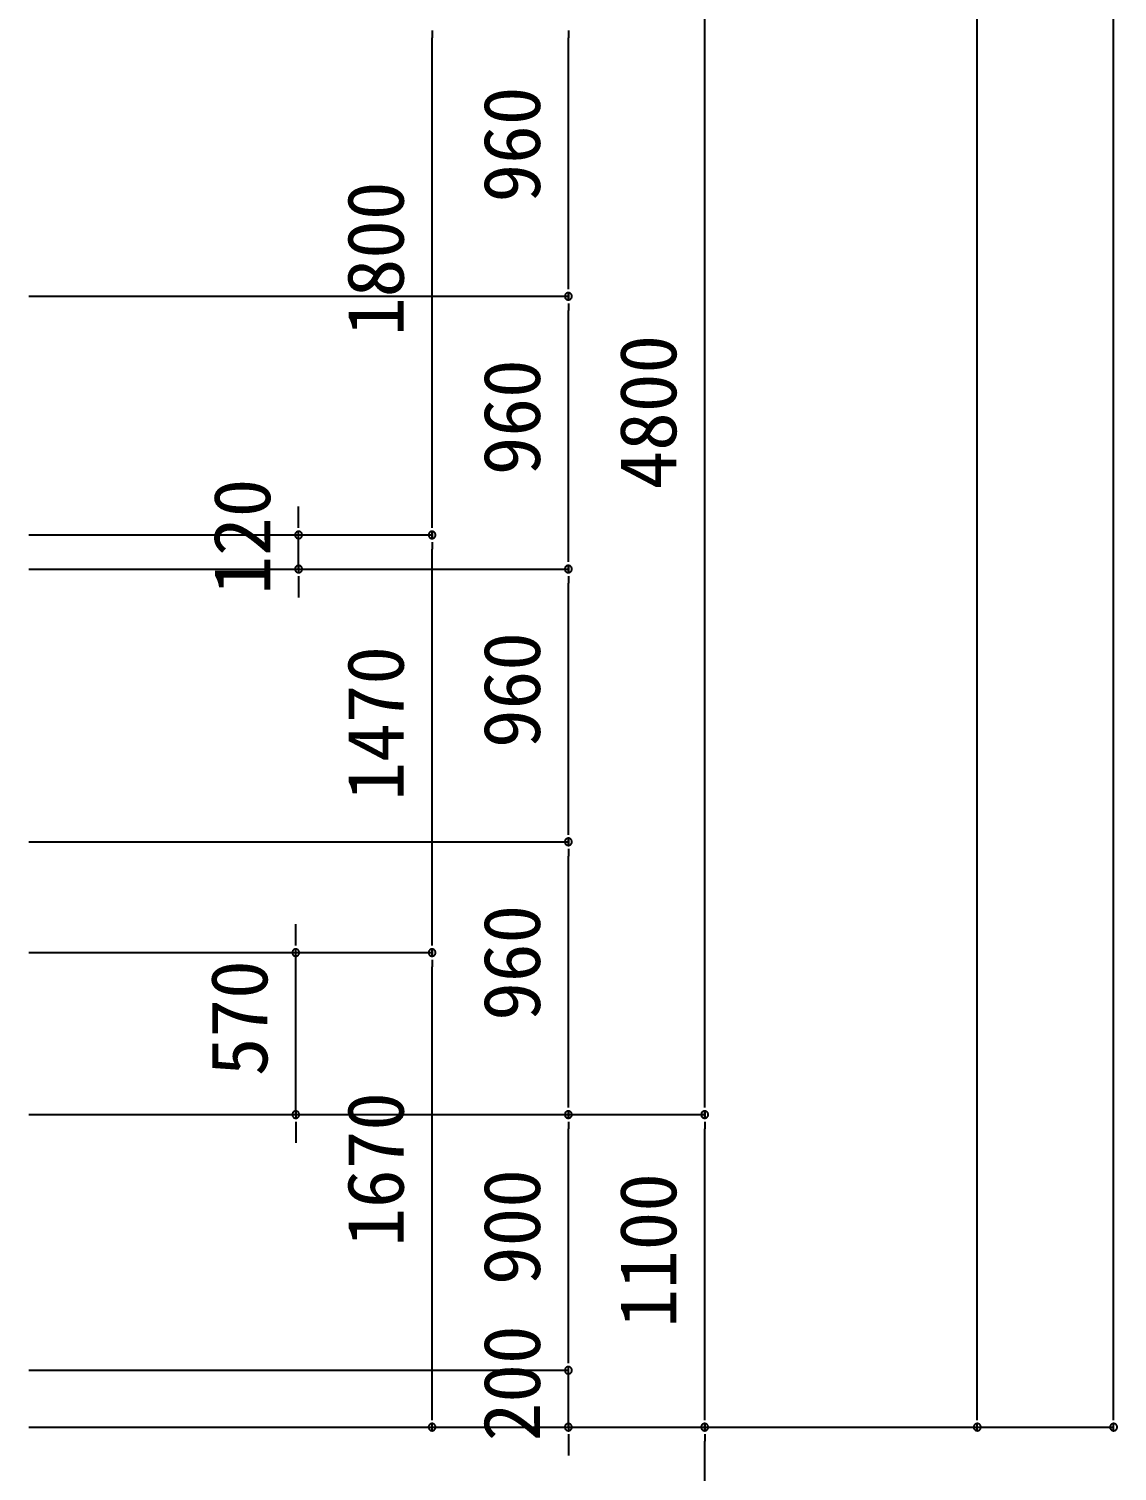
# Model space of a CAD drawing. Header units: millimetres. Extents: x -21029 to 20378, y -14043 to 14043.
# Drawn here: x 11962 to 15794, y -4626 to 450 of the extents above; entities that cross this region are included whole.
import ezdxf

# ---------------------------------------------------------------- set-up
doc = ezdxf.new("R2010")
doc.units = ezdxf.units.MM
doc.layers.add('0-9', color=7, linetype='Continuous')
doc.layers.add('1-1', color=7, linetype='Continuous')
doc.styles.add('JP', font='msgothic.ttc')

msp = doc.modelspace()

# ---------------------------------------------------------------- linework, layer by layer
at = {"layer": '0-9', "color": 7}
for p, q in [((13382, 443.9), (13382, 418.9)), ((13862, 443.9), (13862, 418.9)), ((13862, -466.1), (13862, -441.1)), ((13862, -478.6), (13862, -503.6)), ((13862, -503.6), (13862, -478.6)), ((13862, -516.1), (13862, -541.1)), ((12912, -1306.1), (12912, -1281.1)), ((12912, -1343.6), (12912, -1318.6)), ((13382, -1306.1), (13382, -1281.1)), ((13382, -1318.6), (13382, -1343.6)), ((13382, -1343.6), (13382, -1318.6)), ((13382, -1356.1), (13382, -1381.1)), ((13862, -1426.1), (13862, -1401.1)), ((12912, -1438.6), (12912, -1463.6)), ((13862, -1438.6), (13862, -1463.6)), ((13862, -1463.6), (13862, -1438.6)), ((12912, -1476.1), (12912, -1501.1)), ((13862, -1476.1), (13862, -1501.1)), ((13862, -2386.1), (13862, -2361.1)), ((13862, -2398.6), (13862, -2423.6)), ((13862, -2423.6), (13862, -2398.6)), ((13862, -2436.1), (13862, -2461.1)), ((12902, -2776.1), (12902, -2751.1)), ((12902, -2813.6), (12902, -2788.6)), ((13382, -2776.1), (13382, -2751.1)), ((13382, -2788.6), (13382, -2813.6)), ((13382, -2813.6), (13382, -2788.6)), ((13382, -2826.1), (13382, -2851.1)), ((13862, -3346.1), (13862, -3321.1)), ((14342, -3346.1), (14342, -3321.1)), ((12902, -3358.6), (12902, -3383.6)), ((12902, -3396.1), (12902, -3421.1)), ((13862, -3358.6), (13862, -3383.6)), ((13862, -3383.6), (13862, -3358.6)), ((13862, -3396.1), (13862, -3421.1)), ((14342, -3358.6), (14342, -3383.6)), ((14342, -3383.6), (14342, -3358.6)), ((14342, -3396.1), (14342, -3421.1)), ((13862, -4246.1), (13862, -4221.1)), ((13862, -4246.1), (13862, -4221.1)), ((13862, -4283.6), (13862, -4258.6)), ((13862, -4283.6), (13862, -4258.6)), ((13382, -4446.1), (13382, -4421.1)), ((13382, -4483.6), (13382, -4458.6)), ((13862, -4458.6), (13862, -4483.6)), ((14342, -4446.1), (14342, -4421.1)), ((14342, -4483.6), (14342, -4458.6)), ((14342, -4458.6), (14342, -4483.6)), ((15302, -4446.1), (15302, -4421.1)), ((15302, -4483.6), (15302, -4458.6)), ((15782, -4446.1), (15782, -4421.1)), ((15782, -4483.6), (15782, -4458.6)), ((13862, -4496.1), (13862, -4521.1)), ((14342, -4496.1), (14342, -4521.1))]:
    msp.add_line(p, q, dxfattribs=at)
for points in [[(13862, -478.6), (13860.9, -478.7), (13859.8, -478.8), (13858.7, -479.1), (13857.7, -479.4), (13856.7, -479.8), (13855.7, -480.3), (13854.8, -480.9), (13853.9, -481.6), (13853.1, -482.3), (13852.4, -483.1), (13851.7, -484), (13851.2, -484.9), (13850.7, -485.9), (13850.2, -486.9), (13849.9, -487.9), (13849.7, -489), (13849.5, -490.1), (13849.5, -491.1), (13849.5, -492.2), (13849.7, -493.3), (13849.9, -494.4), (13850.2, -495.4), (13850.7, -496.4), (13851.2, -497.4), (13851.7, -498.3), (13852.4, -499.2), (13853.1, -500), (13853.9, -500.7), (13854.8, -501.4), (13855.7, -502), (13856.7, -502.5), (13857.7, -502.9), (13858.7, -503.2), (13859.8, -503.5), (13860.9, -503.6), (13862, -503.6), (13863.1, -503.6), (13864.2, -503.5), (13865.2, -503.2), (13866.3, -502.9), (13867.3, -502.5), (13868.2, -502), (13869.2, -501.4), (13870, -500.7), (13870.8, -500), (13871.6, -499.2), (13872.2, -498.3), (13872.8, -497.4), (13873.3, -496.4), (13873.7, -495.4), (13874.1, -494.4), (13874.3, -493.3), (13874.4, -492.2), (13874.5, -491.1), (13874.4, -490.1), (13874.3, -489), (13874.1, -487.9), (13873.7, -486.9), (13873.3, -485.9), (13872.8, -484.9), (13872.2, -484), (13871.6, -483.1), (13870.8, -482.3), (13870, -481.6), (13869.2, -480.9), (13868.2, -480.3), (13867.3, -479.8), (13866.3, -479.4), (13865.2, -479.1), (13864.2, -478.8), (13863.1, -478.7), (13862, -478.6)], [(13862, -503.6), (13863.1, -503.6), (13864.2, -503.5), (13865.2, -503.2), (13866.3, -502.9), (13867.3, -502.5), (13868.2, -502), (13869.2, -501.4), (13870, -500.7), (13870.8, -500), (13871.6, -499.2), (13872.2, -498.3), (13872.8, -497.4), (13873.3, -496.4), (13873.7, -495.4), (13874.1, -494.4), (13874.3, -493.3), (13874.4, -492.2), (13874.5, -491.1), (13874.4, -490.1), (13874.3, -489), (13874.1, -487.9), (13873.7, -486.9), (13873.3, -485.9), (13872.8, -484.9), (13872.2, -484), (13871.6, -483.1), (13870.8, -482.3), (13870, -481.6), (13869.2, -480.9), (13868.2, -480.3), (13867.3, -479.8), (13866.3, -479.4), (13865.2, -479.1), (13864.2, -478.8), (13863.1, -478.7), (13862, -478.6), (13860.9, -478.7), (13859.8, -478.8), (13858.7, -479.1), (13857.7, -479.4), (13856.7, -479.8), (13855.7, -480.3), (13854.8, -480.9), (13853.9, -481.6), (13853.1, -482.3), (13852.4, -483.1), (13851.7, -484), (13851.2, -484.9), (13850.7, -485.9), (13850.2, -486.9), (13849.9, -487.9), (13849.7, -489), (13849.5, -490.1), (13849.5, -491.1), (13849.5, -492.2), (13849.7, -493.3), (13849.9, -494.4), (13850.2, -495.4), (13850.7, -496.4), (13851.2, -497.4), (13851.7, -498.3), (13852.4, -499.2), (13853.1, -500), (13853.9, -500.7), (13854.8, -501.4), (13855.7, -502), (13856.7, -502.5), (13857.7, -502.9), (13858.7, -503.2), (13859.8, -503.5), (13860.9, -503.6), (13862, -503.6)], [(12912, -1343.6), (12913.1, -1343.6), (12914.2, -1343.5), (12915.2, -1343.2), (12916.3, -1342.9), (12917.3, -1342.5), (12918.2, -1342), (12919.2, -1341.4), (12920, -1340.7), (12920.8, -1340), (12921.6, -1339.2), (12922.2, -1338.3), (12922.8, -1337.4), (12923.3, -1336.4), (12923.7, -1335.4), (12924.1, -1334.4), (12924.3, -1333.3), (12924.4, -1332.2), (12924.5, -1331.1), (12924.4, -1330.1), (12924.3, -1329), (12924.1, -1327.9), (12923.7, -1326.9), (12923.3, -1325.9), (12922.8, -1324.9), (12922.2, -1324), (12921.6, -1323.1), (12920.8, -1322.3), (12920, -1321.6), (12919.2, -1320.9), (12918.2, -1320.3), (12917.3, -1319.8), (12916.3, -1319.4), (12915.2, -1319.1), (12914.2, -1318.8), (12913.1, -1318.7), (12912, -1318.6), (12910.9, -1318.7), (12909.8, -1318.8), (12908.7, -1319.1), (12907.7, -1319.4), (12906.7, -1319.8), (12905.7, -1320.3), (12904.8, -1320.9), (12903.9, -1321.6), (12903.1, -1322.3), (12902.4, -1323.1), (12901.7, -1324), (12901.2, -1324.9), (12900.7, -1325.9), (12900.2, -1326.9), (12899.9, -1327.9), (12899.7, -1329), (12899.5, -1330.1), (12899.5, -1331.1), (12899.5, -1332.2), (12899.7, -1333.3), (12899.9, -1334.4), (12900.2, -1335.4), (12900.7, -1336.4), (12901.2, -1337.4), (12901.7, -1338.3), (12902.4, -1339.2), (12903.1, -1340), (12903.9, -1340.7), (12904.8, -1341.4), (12905.7, -1342), (12906.7, -1342.5), (12907.7, -1342.9), (12908.7, -1343.2), (12909.8, -1343.5), (12910.9, -1343.6), (12912, -1343.6)], [(13382, -1318.6), (13380.9, -1318.7), (13379.8, -1318.8), (13378.7, -1319.1), (13377.7, -1319.4), (13376.7, -1319.8), (13375.7, -1320.3), (13374.8, -1320.9), (13373.9, -1321.6), (13373.1, -1322.3), (13372.4, -1323.1), (13371.7, -1324), (13371.2, -1324.9), (13370.7, -1325.9), (13370.2, -1326.9), (13369.9, -1327.9), (13369.7, -1329), (13369.5, -1330.1), (13369.5, -1331.1), (13369.5, -1332.2), (13369.7, -1333.3), (13369.9, -1334.4), (13370.2, -1335.4), (13370.7, -1336.4), (13371.2, -1337.4), (13371.7, -1338.3), (13372.4, -1339.2), (13373.1, -1340), (13373.9, -1340.7), (13374.8, -1341.4), (13375.7, -1342), (13376.7, -1342.5), (13377.7, -1342.9), (13378.7, -1343.2), (13379.8, -1343.5), (13380.9, -1343.6), (13382, -1343.6), (13383.1, -1343.6), (13384.2, -1343.5), (13385.2, -1343.2), (13386.3, -1342.9), (13387.3, -1342.5), (13388.2, -1342), (13389.2, -1341.4), (13390, -1340.7), (13390.8, -1340), (13391.6, -1339.2), (13392.2, -1338.3), (13392.8, -1337.4), (13393.3, -1336.4), (13393.7, -1335.4), (13394.1, -1334.4), (13394.3, -1333.3), (13394.4, -1332.2), (13394.5, -1331.1), (13394.4, -1330.1), (13394.3, -1329), (13394.1, -1327.9), (13393.7, -1326.9), (13393.3, -1325.9), (13392.8, -1324.9), (13392.2, -1324), (13391.6, -1323.1), (13390.8, -1322.3), (13390, -1321.6), (13389.2, -1320.9), (13388.2, -1320.3), (13387.3, -1319.8), (13386.3, -1319.4), (13385.2, -1319.1), (13384.2, -1318.8), (13383.1, -1318.7), (13382, -1318.6)], [(13382, -1343.6), (13383.1, -1343.6), (13384.2, -1343.5), (13385.2, -1343.2), (13386.3, -1342.9), (13387.3, -1342.5), (13388.2, -1342), (13389.2, -1341.4), (13390, -1340.7), (13390.8, -1340), (13391.6, -1339.2), (13392.2, -1338.3), (13392.8, -1337.4), (13393.3, -1336.4), (13393.7, -1335.4), (13394.1, -1334.4), (13394.3, -1333.3), (13394.4, -1332.2), (13394.5, -1331.1), (13394.4, -1330.1), (13394.3, -1329), (13394.1, -1327.9), (13393.7, -1326.9), (13393.3, -1325.9), (13392.8, -1324.9), (13392.2, -1324), (13391.6, -1323.1), (13390.8, -1322.3), (13390, -1321.6), (13389.2, -1320.9), (13388.2, -1320.3), (13387.3, -1319.8), (13386.3, -1319.4), (13385.2, -1319.1), (13384.2, -1318.8), (13383.1, -1318.7), (13382, -1318.6), (13380.9, -1318.7), (13379.8, -1318.8), (13378.7, -1319.1), (13377.7, -1319.4), (13376.7, -1319.8), (13375.7, -1320.3), (13374.8, -1320.9), (13373.9, -1321.6), (13373.1, -1322.3), (13372.4, -1323.1), (13371.7, -1324), (13371.2, -1324.9), (13370.7, -1325.9), (13370.2, -1326.9), (13369.9, -1327.9), (13369.7, -1329), (13369.5, -1330.1), (13369.5, -1331.1), (13369.5, -1332.2), (13369.7, -1333.3), (13369.9, -1334.4), (13370.2, -1335.4), (13370.7, -1336.4), (13371.2, -1337.4), (13371.7, -1338.3), (13372.4, -1339.2), (13373.1, -1340), (13373.9, -1340.7), (13374.8, -1341.4), (13375.7, -1342), (13376.7, -1342.5), (13377.7, -1342.9), (13378.7, -1343.2), (13379.8, -1343.5), (13380.9, -1343.6), (13382, -1343.6)], [(12912, -1438.6), (12910.9, -1438.7), (12909.8, -1438.8), (12908.7, -1439.1), (12907.7, -1439.4), (12906.7, -1439.8), (12905.7, -1440.3), (12904.8, -1440.9), (12903.9, -1441.6), (12903.1, -1442.3), (12902.4, -1443.1), (12901.7, -1444), (12901.2, -1444.9), (12900.7, -1445.9), (12900.2, -1446.9), (12899.9, -1447.9), (12899.7, -1449), (12899.5, -1450.1), (12899.5, -1451.1), (12899.5, -1452.2), (12899.7, -1453.3), (12899.9, -1454.4), (12900.2, -1455.4), (12900.7, -1456.4), (12901.2, -1457.4), (12901.7, -1458.3), (12902.4, -1459.2), (12903.1, -1460), (12903.9, -1460.7), (12904.8, -1461.4), (12905.7, -1462), (12906.7, -1462.5), (12907.7, -1462.9), (12908.7, -1463.2), (12909.8, -1463.5), (12910.9, -1463.6), (12912, -1463.6), (12913.1, -1463.6), (12914.2, -1463.5), (12915.2, -1463.2), (12916.3, -1462.9), (12917.3, -1462.5), (12918.2, -1462), (12919.2, -1461.4), (12920, -1460.7), (12920.8, -1460), (12921.6, -1459.2), (12922.2, -1458.3), (12922.8, -1457.4), (12923.3, -1456.4), (12923.7, -1455.4), (12924.1, -1454.4), (12924.3, -1453.3), (12924.4, -1452.2), (12924.5, -1451.1), (12924.4, -1450.1), (12924.3, -1449), (12924.1, -1447.9), (12923.7, -1446.9), (12923.3, -1445.9), (12922.8, -1444.9), (12922.2, -1444), (12921.6, -1443.1), (12920.8, -1442.3), (12920, -1441.6), (12919.2, -1440.9), (12918.2, -1440.3), (12917.3, -1439.8), (12916.3, -1439.4), (12915.2, -1439.1), (12914.2, -1438.8), (12913.1, -1438.7), (12912, -1438.6)], [(13862, -1438.6), (13860.9, -1438.7), (13859.8, -1438.8), (13858.7, -1439.1), (13857.7, -1439.4), (13856.7, -1439.8), (13855.7, -1440.3), (13854.8, -1440.9), (13853.9, -1441.6), (13853.1, -1442.3), (13852.4, -1443.1), (13851.7, -1444), (13851.2, -1444.9), (13850.7, -1445.9), (13850.2, -1446.9), (13849.9, -1447.9), (13849.7, -1449), (13849.5, -1450.1), (13849.5, -1451.1), (13849.5, -1452.2), (13849.7, -1453.3), (13849.9, -1454.4), (13850.2, -1455.4), (13850.7, -1456.4), (13851.2, -1457.4), (13851.7, -1458.3), (13852.4, -1459.2), (13853.1, -1460), (13853.9, -1460.7), (13854.8, -1461.4), (13855.7, -1462), (13856.7, -1462.5), (13857.7, -1462.9), (13858.7, -1463.2), (13859.8, -1463.5), (13860.9, -1463.6), (13862, -1463.6), (13863.1, -1463.6), (13864.2, -1463.5), (13865.2, -1463.2), (13866.3, -1462.9), (13867.3, -1462.5), (13868.2, -1462), (13869.2, -1461.4), (13870, -1460.7), (13870.8, -1460), (13871.6, -1459.2), (13872.2, -1458.3), (13872.8, -1457.4), (13873.3, -1456.4), (13873.7, -1455.4), (13874.1, -1454.4), (13874.3, -1453.3), (13874.4, -1452.2), (13874.5, -1451.1), (13874.4, -1450.1), (13874.3, -1449), (13874.1, -1447.9), (13873.7, -1446.9), (13873.3, -1445.9), (13872.8, -1444.9), (13872.2, -1444), (13871.6, -1443.1), (13870.8, -1442.3), (13870, -1441.6), (13869.2, -1440.9), (13868.2, -1440.3), (13867.3, -1439.8), (13866.3, -1439.4), (13865.2, -1439.1), (13864.2, -1438.8), (13863.1, -1438.7), (13862, -1438.6)], [(13862, -1463.6), (13863.1, -1463.6), (13864.2, -1463.5), (13865.2, -1463.2), (13866.3, -1462.9), (13867.3, -1462.5), (13868.2, -1462), (13869.2, -1461.4), (13870, -1460.7), (13870.8, -1460), (13871.6, -1459.2), (13872.2, -1458.3), (13872.8, -1457.4), (13873.3, -1456.4), (13873.7, -1455.4), (13874.1, -1454.4), (13874.3, -1453.3), (13874.4, -1452.2), (13874.5, -1451.1), (13874.4, -1450.1), (13874.3, -1449), (13874.1, -1447.9), (13873.7, -1446.9), (13873.3, -1445.9), (13872.8, -1444.9), (13872.2, -1444), (13871.6, -1443.1), (13870.8, -1442.3), (13870, -1441.6), (13869.2, -1440.9), (13868.2, -1440.3), (13867.3, -1439.8), (13866.3, -1439.4), (13865.2, -1439.1), (13864.2, -1438.8), (13863.1, -1438.7), (13862, -1438.6), (13860.9, -1438.7), (13859.8, -1438.8), (13858.7, -1439.1), (13857.7, -1439.4), (13856.7, -1439.8), (13855.7, -1440.3), (13854.8, -1440.9), (13853.9, -1441.6), (13853.1, -1442.3), (13852.4, -1443.1), (13851.7, -1444), (13851.2, -1444.9), (13850.7, -1445.9), (13850.2, -1446.9), (13849.9, -1447.9), (13849.7, -1449), (13849.5, -1450.1), (13849.5, -1451.1), (13849.5, -1452.2), (13849.7, -1453.3), (13849.9, -1454.4), (13850.2, -1455.4), (13850.7, -1456.4), (13851.2, -1457.4), (13851.7, -1458.3), (13852.4, -1459.2), (13853.1, -1460), (13853.9, -1460.7), (13854.8, -1461.4), (13855.7, -1462), (13856.7, -1462.5), (13857.7, -1462.9), (13858.7, -1463.2), (13859.8, -1463.5), (13860.9, -1463.6), (13862, -1463.6)], [(13862, -2398.6), (13860.9, -2398.7), (13859.8, -2398.8), (13858.7, -2399.1), (13857.7, -2399.4), (13856.7, -2399.8), (13855.7, -2400.3), (13854.8, -2400.9), (13853.9, -2401.6), (13853.1, -2402.3), (13852.4, -2403.1), (13851.7, -2404), (13851.2, -2404.9), (13850.7, -2405.9), (13850.2, -2406.9), (13849.9, -2407.9), (13849.7, -2409), (13849.5, -2410.1), (13849.5, -2411.1), (13849.5, -2412.2), (13849.7, -2413.3), (13849.9, -2414.4), (13850.2, -2415.4), (13850.7, -2416.4), (13851.2, -2417.4), (13851.7, -2418.3), (13852.4, -2419.2), (13853.1, -2420), (13853.9, -2420.7), (13854.8, -2421.4), (13855.7, -2422), (13856.7, -2422.5), (13857.7, -2422.9), (13858.7, -2423.2), (13859.8, -2423.5), (13860.9, -2423.6), (13862, -2423.6), (13863.1, -2423.6), (13864.2, -2423.5), (13865.2, -2423.2), (13866.3, -2422.9), (13867.3, -2422.5), (13868.2, -2422), (13869.2, -2421.4), (13870, -2420.7), (13870.8, -2420), (13871.6, -2419.2), (13872.2, -2418.3), (13872.8, -2417.4), (13873.3, -2416.4), (13873.7, -2415.4), (13874.1, -2414.4), (13874.3, -2413.3), (13874.4, -2412.2), (13874.5, -2411.1), (13874.4, -2410.1), (13874.3, -2409), (13874.1, -2407.9), (13873.7, -2406.9), (13873.3, -2405.9), (13872.8, -2404.9), (13872.2, -2404), (13871.6, -2403.1), (13870.8, -2402.3), (13870, -2401.6), (13869.2, -2400.9), (13868.2, -2400.3), (13867.3, -2399.8), (13866.3, -2399.4), (13865.2, -2399.1), (13864.2, -2398.8), (13863.1, -2398.7), (13862, -2398.6)], [(13862, -2423.6), (13863.1, -2423.6), (13864.2, -2423.5), (13865.2, -2423.2), (13866.3, -2422.9), (13867.3, -2422.5), (13868.2, -2422), (13869.2, -2421.4), (13870, -2420.7), (13870.8, -2420), (13871.6, -2419.2), (13872.2, -2418.3), (13872.8, -2417.4), (13873.3, -2416.4), (13873.7, -2415.4), (13874.1, -2414.4), (13874.3, -2413.3), (13874.4, -2412.2), (13874.5, -2411.1), (13874.4, -2410.1), (13874.3, -2409), (13874.1, -2407.9), (13873.7, -2406.9), (13873.3, -2405.9), (13872.8, -2404.9), (13872.2, -2404), (13871.6, -2403.1), (13870.8, -2402.3), (13870, -2401.6), (13869.2, -2400.9), (13868.2, -2400.3), (13867.3, -2399.8), (13866.3, -2399.4), (13865.2, -2399.1), (13864.2, -2398.8), (13863.1, -2398.7), (13862, -2398.6), (13860.9, -2398.7), (13859.8, -2398.8), (13858.7, -2399.1), (13857.7, -2399.4), (13856.7, -2399.8), (13855.7, -2400.3), (13854.8, -2400.9), (13853.9, -2401.6), (13853.1, -2402.3), (13852.4, -2403.1), (13851.7, -2404), (13851.2, -2404.9), (13850.7, -2405.9), (13850.2, -2406.9), (13849.9, -2407.9), (13849.7, -2409), (13849.5, -2410.1), (13849.5, -2411.1), (13849.5, -2412.2), (13849.7, -2413.3), (13849.9, -2414.4), (13850.2, -2415.4), (13850.7, -2416.4), (13851.2, -2417.4), (13851.7, -2418.3), (13852.4, -2419.2), (13853.1, -2420), (13853.9, -2420.7), (13854.8, -2421.4), (13855.7, -2422), (13856.7, -2422.5), (13857.7, -2422.9), (13858.7, -2423.2), (13859.8, -2423.5), (13860.9, -2423.6), (13862, -2423.6)], [(12902, -2813.6), (12903.1, -2813.6), (12904.2, -2813.5), (12905.2, -2813.2), (12906.3, -2812.9), (12907.3, -2812.5), (12908.2, -2812), (12909.2, -2811.4), (12910, -2810.7), (12910.8, -2810), (12911.6, -2809.2), (12912.2, -2808.3), (12912.8, -2807.4), (12913.3, -2806.4), (12913.7, -2805.4), (12914.1, -2804.4), (12914.3, -2803.3), (12914.4, -2802.2), (12914.5, -2801.1), (12914.4, -2800.1), (12914.3, -2799), (12914.1, -2797.9), (12913.7, -2796.9), (12913.3, -2795.9), (12912.8, -2794.9), (12912.2, -2794), (12911.6, -2793.1), (12910.8, -2792.3), (12910, -2791.6), (12909.2, -2790.9), (12908.2, -2790.3), (12907.3, -2789.8), (12906.3, -2789.4), (12905.2, -2789.1), (12904.2, -2788.8), (12903.1, -2788.7), (12902, -2788.6), (12900.9, -2788.7), (12899.8, -2788.8), (12898.7, -2789.1), (12897.7, -2789.4), (12896.7, -2789.8), (12895.7, -2790.3), (12894.8, -2790.9), (12893.9, -2791.6), (12893.1, -2792.3), (12892.4, -2793.1), (12891.7, -2794), (12891.2, -2794.9), (12890.7, -2795.9), (12890.2, -2796.9), (12889.9, -2797.9), (12889.7, -2799), (12889.5, -2800.1), (12889.5, -2801.1), (12889.5, -2802.2), (12889.7, -2803.3), (12889.9, -2804.4), (12890.2, -2805.4), (12890.7, -2806.4), (12891.2, -2807.4), (12891.7, -2808.3), (12892.4, -2809.2), (12893.1, -2810), (12893.9, -2810.7), (12894.8, -2811.4), (12895.7, -2812), (12896.7, -2812.5), (12897.7, -2812.9), (12898.7, -2813.2), (12899.8, -2813.5), (12900.9, -2813.6), (12902, -2813.6)], [(13382, -2788.6), (13380.9, -2788.7), (13379.8, -2788.8), (13378.7, -2789.1), (13377.7, -2789.4), (13376.7, -2789.8), (13375.7, -2790.3), (13374.8, -2790.9), (13373.9, -2791.6), (13373.1, -2792.3), (13372.4, -2793.1), (13371.7, -2794), (13371.2, -2794.9), (13370.7, -2795.9), (13370.2, -2796.9), (13369.9, -2797.9), (13369.7, -2799), (13369.5, -2800.1), (13369.5, -2801.1), (13369.5, -2802.2), (13369.7, -2803.3), (13369.9, -2804.4), (13370.2, -2805.4), (13370.7, -2806.4), (13371.2, -2807.4), (13371.7, -2808.3), (13372.4, -2809.2), (13373.1, -2810), (13373.9, -2810.7), (13374.8, -2811.4), (13375.7, -2812), (13376.7, -2812.5), (13377.7, -2812.9), (13378.7, -2813.2), (13379.8, -2813.5), (13380.9, -2813.6), (13382, -2813.6), (13383.1, -2813.6), (13384.2, -2813.5), (13385.2, -2813.2), (13386.3, -2812.9), (13387.3, -2812.5), (13388.2, -2812), (13389.2, -2811.4), (13390, -2810.7), (13390.8, -2810), (13391.6, -2809.2), (13392.2, -2808.3), (13392.8, -2807.4), (13393.3, -2806.4), (13393.7, -2805.4), (13394.1, -2804.4), (13394.3, -2803.3), (13394.4, -2802.2), (13394.5, -2801.1), (13394.4, -2800.1), (13394.3, -2799), (13394.1, -2797.9), (13393.7, -2796.9), (13393.3, -2795.9), (13392.8, -2794.9), (13392.2, -2794), (13391.6, -2793.1), (13390.8, -2792.3), (13390, -2791.6), (13389.2, -2790.9), (13388.2, -2790.3), (13387.3, -2789.8), (13386.3, -2789.4), (13385.2, -2789.1), (13384.2, -2788.8), (13383.1, -2788.7), (13382, -2788.6)], [(13382, -2813.6), (13383.1, -2813.6), (13384.2, -2813.5), (13385.2, -2813.2), (13386.3, -2812.9), (13387.3, -2812.5), (13388.2, -2812), (13389.2, -2811.4), (13390, -2810.7), (13390.8, -2810), (13391.6, -2809.2), (13392.2, -2808.3), (13392.8, -2807.4), (13393.3, -2806.4), (13393.7, -2805.4), (13394.1, -2804.4), (13394.3, -2803.3), (13394.4, -2802.2), (13394.5, -2801.1), (13394.4, -2800.1), (13394.3, -2799), (13394.1, -2797.9), (13393.7, -2796.9), (13393.3, -2795.9), (13392.8, -2794.9), (13392.2, -2794), (13391.6, -2793.1), (13390.8, -2792.3), (13390, -2791.6), (13389.2, -2790.9), (13388.2, -2790.3), (13387.3, -2789.8), (13386.3, -2789.4), (13385.2, -2789.1), (13384.2, -2788.8), (13383.1, -2788.7), (13382, -2788.6), (13380.9, -2788.7), (13379.8, -2788.8), (13378.7, -2789.1), (13377.7, -2789.4), (13376.7, -2789.8), (13375.7, -2790.3), (13374.8, -2790.9), (13373.9, -2791.6), (13373.1, -2792.3), (13372.4, -2793.1), (13371.7, -2794), (13371.2, -2794.9), (13370.7, -2795.9), (13370.2, -2796.9), (13369.9, -2797.9), (13369.7, -2799), (13369.5, -2800.1), (13369.5, -2801.1), (13369.5, -2802.2), (13369.7, -2803.3), (13369.9, -2804.4), (13370.2, -2805.4), (13370.7, -2806.4), (13371.2, -2807.4), (13371.7, -2808.3), (13372.4, -2809.2), (13373.1, -2810), (13373.9, -2810.7), (13374.8, -2811.4), (13375.7, -2812), (13376.7, -2812.5), (13377.7, -2812.9), (13378.7, -2813.2), (13379.8, -2813.5), (13380.9, -2813.6), (13382, -2813.6)], [(12902, -3358.6), (12900.9, -3358.7), (12899.8, -3358.8), (12898.7, -3359.1), (12897.7, -3359.4), (12896.7, -3359.8), (12895.7, -3360.3), (12894.8, -3360.9), (12893.9, -3361.6), (12893.1, -3362.3), (12892.4, -3363.1), (12891.7, -3364), (12891.2, -3364.9), (12890.7, -3365.9), (12890.2, -3366.9), (12889.9, -3367.9), (12889.7, -3369), (12889.5, -3370.1), (12889.5, -3371.1), (12889.5, -3372.2), (12889.7, -3373.3), (12889.9, -3374.4), (12890.2, -3375.4), (12890.7, -3376.4), (12891.2, -3377.4), (12891.7, -3378.3), (12892.4, -3379.2), (12893.1, -3380), (12893.9, -3380.7), (12894.8, -3381.4), (12895.7, -3382), (12896.7, -3382.5), (12897.7, -3382.9), (12898.7, -3383.2), (12899.8, -3383.5), (12900.9, -3383.6), (12902, -3383.6), (12903.1, -3383.6), (12904.2, -3383.5), (12905.2, -3383.2), (12906.3, -3382.9), (12907.3, -3382.5), (12908.2, -3382), (12909.2, -3381.4), (12910, -3380.7), (12910.8, -3380), (12911.6, -3379.2), (12912.2, -3378.3), (12912.8, -3377.4), (12913.3, -3376.4), (12913.7, -3375.4), (12914.1, -3374.4), (12914.3, -3373.3), (12914.4, -3372.2), (12914.5, -3371.1), (12914.4, -3370.1), (12914.3, -3369), (12914.1, -3367.9), (12913.7, -3366.9), (12913.3, -3365.9), (12912.8, -3364.9), (12912.2, -3364), (12911.6, -3363.1), (12910.8, -3362.3), (12910, -3361.6), (12909.2, -3360.9), (12908.2, -3360.3), (12907.3, -3359.8), (12906.3, -3359.4), (12905.2, -3359.1), (12904.2, -3358.8), (12903.1, -3358.7), (12902, -3358.6)], [(13862, -3358.6), (13860.9, -3358.7), (13859.8, -3358.8), (13858.7, -3359.1), (13857.7, -3359.4), (13856.7, -3359.8), (13855.7, -3360.3), (13854.8, -3360.9), (13853.9, -3361.6), (13853.1, -3362.3), (13852.4, -3363.1), (13851.7, -3364), (13851.2, -3364.9), (13850.7, -3365.9), (13850.2, -3366.9), (13849.9, -3367.9), (13849.7, -3369), (13849.5, -3370.1), (13849.5, -3371.1), (13849.5, -3372.2), (13849.7, -3373.3), (13849.9, -3374.4), (13850.2, -3375.4), (13850.7, -3376.4), (13851.2, -3377.4), (13851.7, -3378.3), (13852.4, -3379.2), (13853.1, -3380), (13853.9, -3380.7), (13854.8, -3381.4), (13855.7, -3382), (13856.7, -3382.5), (13857.7, -3382.9), (13858.7, -3383.2), (13859.8, -3383.5), (13860.9, -3383.6), (13862, -3383.6), (13863.1, -3383.6), (13864.2, -3383.5), (13865.2, -3383.2), (13866.3, -3382.9), (13867.3, -3382.5), (13868.2, -3382), (13869.2, -3381.4), (13870, -3380.7), (13870.8, -3380), (13871.6, -3379.2), (13872.2, -3378.3), (13872.8, -3377.4), (13873.3, -3376.4), (13873.7, -3375.4), (13874.1, -3374.4), (13874.3, -3373.3), (13874.4, -3372.2), (13874.5, -3371.1), (13874.4, -3370.1), (13874.3, -3369), (13874.1, -3367.9), (13873.7, -3366.9), (13873.3, -3365.9), (13872.8, -3364.9), (13872.2, -3364), (13871.6, -3363.1), (13870.8, -3362.3), (13870, -3361.6), (13869.2, -3360.9), (13868.2, -3360.3), (13867.3, -3359.8), (13866.3, -3359.4), (13865.2, -3359.1), (13864.2, -3358.8), (13863.1, -3358.7), (13862, -3358.6)], [(13862, -3383.6), (13863.1, -3383.6), (13864.2, -3383.5), (13865.2, -3383.2), (13866.3, -3382.9), (13867.3, -3382.5), (13868.2, -3382), (13869.2, -3381.4), (13870, -3380.7), (13870.8, -3380), (13871.6, -3379.2), (13872.2, -3378.3), (13872.8, -3377.4), (13873.3, -3376.4), (13873.7, -3375.4), (13874.1, -3374.4), (13874.3, -3373.3), (13874.4, -3372.2), (13874.5, -3371.1), (13874.4, -3370.1), (13874.3, -3369), (13874.1, -3367.9), (13873.7, -3366.9), (13873.3, -3365.9), (13872.8, -3364.9), (13872.2, -3364), (13871.6, -3363.1), (13870.8, -3362.3), (13870, -3361.6), (13869.2, -3360.9), (13868.2, -3360.3), (13867.3, -3359.8), (13866.3, -3359.4), (13865.2, -3359.1), (13864.2, -3358.8), (13863.1, -3358.7), (13862, -3358.6), (13860.9, -3358.7), (13859.8, -3358.8), (13858.7, -3359.1), (13857.7, -3359.4), (13856.7, -3359.8), (13855.7, -3360.3), (13854.8, -3360.9), (13853.9, -3361.6), (13853.1, -3362.3), (13852.4, -3363.1), (13851.7, -3364), (13851.2, -3364.9), (13850.7, -3365.9), (13850.2, -3366.9), (13849.9, -3367.9), (13849.7, -3369), (13849.5, -3370.1), (13849.5, -3371.1), (13849.5, -3372.2), (13849.7, -3373.3), (13849.9, -3374.4), (13850.2, -3375.4), (13850.7, -3376.4), (13851.2, -3377.4), (13851.7, -3378.3), (13852.4, -3379.2), (13853.1, -3380), (13853.9, -3380.7), (13854.8, -3381.4), (13855.7, -3382), (13856.7, -3382.5), (13857.7, -3382.9), (13858.7, -3383.2), (13859.8, -3383.5), (13860.9, -3383.6), (13862, -3383.6)], [(14342, -3358.6), (14340.9, -3358.7), (14339.8, -3358.8), (14338.7, -3359.1), (14337.7, -3359.4), (14336.7, -3359.8), (14335.7, -3360.3), (14334.8, -3360.9), (14333.9, -3361.6), (14333.1, -3362.3), (14332.4, -3363.1), (14331.7, -3364), (14331.2, -3364.9), (14330.7, -3365.9), (14330.2, -3366.9), (14329.9, -3367.9), (14329.7, -3369), (14329.5, -3370.1), (14329.5, -3371.1), (14329.5, -3372.2), (14329.7, -3373.3), (14329.9, -3374.4), (14330.2, -3375.4), (14330.7, -3376.4), (14331.2, -3377.4), (14331.7, -3378.3), (14332.4, -3379.2), (14333.1, -3380), (14333.9, -3380.7), (14334.8, -3381.4), (14335.7, -3382), (14336.7, -3382.5), (14337.7, -3382.9), (14338.7, -3383.2), (14339.8, -3383.5), (14340.9, -3383.6), (14342, -3383.6), (14343.1, -3383.6), (14344.2, -3383.5), (14345.2, -3383.2), (14346.3, -3382.9), (14347.3, -3382.5), (14348.2, -3382), (14349.2, -3381.4), (14350, -3380.7), (14350.8, -3380), (14351.6, -3379.2), (14352.2, -3378.3), (14352.8, -3377.4), (14353.3, -3376.4), (14353.7, -3375.4), (14354.1, -3374.4), (14354.3, -3373.3), (14354.4, -3372.2), (14354.5, -3371.1), (14354.4, -3370.1), (14354.3, -3369), (14354.1, -3367.9), (14353.7, -3366.9), (14353.3, -3365.9), (14352.8, -3364.9), (14352.2, -3364), (14351.6, -3363.1), (14350.8, -3362.3), (14350, -3361.6), (14349.2, -3360.9), (14348.2, -3360.3), (14347.3, -3359.8), (14346.3, -3359.4), (14345.2, -3359.1), (14344.2, -3358.8), (14343.1, -3358.7), (14342, -3358.6)], [(14342, -3383.6), (14343.1, -3383.6), (14344.2, -3383.5), (14345.2, -3383.2), (14346.3, -3382.9), (14347.3, -3382.5), (14348.2, -3382), (14349.2, -3381.4), (14350, -3380.7), (14350.8, -3380), (14351.6, -3379.2), (14352.2, -3378.3), (14352.8, -3377.4), (14353.3, -3376.4), (14353.7, -3375.4), (14354.1, -3374.4), (14354.3, -3373.3), (14354.4, -3372.2), (14354.5, -3371.1), (14354.4, -3370.1), (14354.3, -3369), (14354.1, -3367.9), (14353.7, -3366.9), (14353.3, -3365.9), (14352.8, -3364.9), (14352.2, -3364), (14351.6, -3363.1), (14350.8, -3362.3), (14350, -3361.6), (14349.2, -3360.9), (14348.2, -3360.3), (14347.3, -3359.8), (14346.3, -3359.4), (14345.2, -3359.1), (14344.2, -3358.8), (14343.1, -3358.7), (14342, -3358.6), (14340.9, -3358.7), (14339.8, -3358.8), (14338.7, -3359.1), (14337.7, -3359.4), (14336.7, -3359.8), (14335.7, -3360.3), (14334.8, -3360.9), (14333.9, -3361.6), (14333.1, -3362.3), (14332.4, -3363.1), (14331.7, -3364), (14331.2, -3364.9), (14330.7, -3365.9), (14330.2, -3366.9), (14329.9, -3367.9), (14329.7, -3369), (14329.5, -3370.1), (14329.5, -3371.1), (14329.5, -3372.2), (14329.7, -3373.3), (14329.9, -3374.4), (14330.2, -3375.4), (14330.7, -3376.4), (14331.2, -3377.4), (14331.7, -3378.3), (14332.4, -3379.2), (14333.1, -3380), (14333.9, -3380.7), (14334.8, -3381.4), (14335.7, -3382), (14336.7, -3382.5), (14337.7, -3382.9), (14338.7, -3383.2), (14339.8, -3383.5), (14340.9, -3383.6), (14342, -3383.6)], [(13862, -4283.6), (13863.1, -4283.6), (13864.2, -4283.5), (13865.2, -4283.2), (13866.3, -4282.9), (13867.3, -4282.5), (13868.2, -4282), (13869.2, -4281.4), (13870, -4280.7), (13870.8, -4280), (13871.6, -4279.2), (13872.2, -4278.3), (13872.8, -4277.4), (13873.3, -4276.4), (13873.7, -4275.4), (13874.1, -4274.4), (13874.3, -4273.3), (13874.4, -4272.2), (13874.5, -4271.1), (13874.4, -4270.1), (13874.3, -4269), (13874.1, -4267.9), (13873.7, -4266.9), (13873.3, -4265.9), (13872.8, -4264.9), (13872.2, -4264), (13871.6, -4263.1), (13870.8, -4262.3), (13870, -4261.6), (13869.2, -4260.9), (13868.2, -4260.3), (13867.3, -4259.8), (13866.3, -4259.4), (13865.2, -4259.1), (13864.2, -4258.8), (13863.1, -4258.7), (13862, -4258.6), (13860.9, -4258.7), (13859.8, -4258.8), (13858.7, -4259.1), (13857.7, -4259.4), (13856.7, -4259.8), (13855.7, -4260.3), (13854.8, -4260.9), (13853.9, -4261.6), (13853.1, -4262.3), (13852.4, -4263.1), (13851.7, -4264), (13851.2, -4264.9), (13850.7, -4265.9), (13850.2, -4266.9), (13849.9, -4267.9), (13849.7, -4269), (13849.5, -4270.1), (13849.5, -4271.1), (13849.5, -4272.2), (13849.7, -4273.3), (13849.9, -4274.4), (13850.2, -4275.4), (13850.7, -4276.4), (13851.2, -4277.4), (13851.7, -4278.3), (13852.4, -4279.2), (13853.1, -4280), (13853.9, -4280.7), (13854.8, -4281.4), (13855.7, -4282), (13856.7, -4282.5), (13857.7, -4282.9), (13858.7, -4283.2), (13859.8, -4283.5), (13860.9, -4283.6), (13862, -4283.6)], [(13862, -4283.6), (13863.1, -4283.6), (13864.2, -4283.5), (13865.2, -4283.2), (13866.3, -4282.9), (13867.3, -4282.5), (13868.2, -4282), (13869.2, -4281.4), (13870, -4280.7), (13870.8, -4280), (13871.6, -4279.2), (13872.2, -4278.3), (13872.8, -4277.4), (13873.3, -4276.4), (13873.7, -4275.4), (13874.1, -4274.4), (13874.3, -4273.3), (13874.4, -4272.2), (13874.5, -4271.1), (13874.4, -4270.1), (13874.3, -4269), (13874.1, -4267.9), (13873.7, -4266.9), (13873.3, -4265.9), (13872.8, -4264.9), (13872.2, -4264), (13871.6, -4263.1), (13870.8, -4262.3), (13870, -4261.6), (13869.2, -4260.9), (13868.2, -4260.3), (13867.3, -4259.8), (13866.3, -4259.4), (13865.2, -4259.1), (13864.2, -4258.8), (13863.1, -4258.7), (13862, -4258.6), (13860.9, -4258.7), (13859.8, -4258.8), (13858.7, -4259.1), (13857.7, -4259.4), (13856.7, -4259.8), (13855.7, -4260.3), (13854.8, -4260.9), (13853.9, -4261.6), (13853.1, -4262.3), (13852.4, -4263.1), (13851.7, -4264), (13851.2, -4264.9), (13850.7, -4265.9), (13850.2, -4266.9), (13849.9, -4267.9), (13849.7, -4269), (13849.5, -4270.1), (13849.5, -4271.1), (13849.5, -4272.2), (13849.7, -4273.3), (13849.9, -4274.4), (13850.2, -4275.4), (13850.7, -4276.4), (13851.2, -4277.4), (13851.7, -4278.3), (13852.4, -4279.2), (13853.1, -4280), (13853.9, -4280.7), (13854.8, -4281.4), (13855.7, -4282), (13856.7, -4282.5), (13857.7, -4282.9), (13858.7, -4283.2), (13859.8, -4283.5), (13860.9, -4283.6), (13862, -4283.6)], [(13382, -4483.6), (13383.1, -4483.6), (13384.2, -4483.5), (13385.2, -4483.2), (13386.3, -4482.9), (13387.3, -4482.5), (13388.2, -4482), (13389.2, -4481.4), (13390, -4480.7), (13390.8, -4480), (13391.6, -4479.2), (13392.2, -4478.3), (13392.8, -4477.4), (13393.3, -4476.4), (13393.7, -4475.4), (13394.1, -4474.4), (13394.3, -4473.3), (13394.4, -4472.2), (13394.5, -4471.1), (13394.4, -4470.1), (13394.3, -4469), (13394.1, -4467.9), (13393.7, -4466.9), (13393.3, -4465.9), (13392.8, -4464.9), (13392.2, -4464), (13391.6, -4463.1), (13390.8, -4462.3), (13390, -4461.6), (13389.2, -4460.9), (13388.2, -4460.3), (13387.3, -4459.8), (13386.3, -4459.4), (13385.2, -4459.1), (13384.2, -4458.8), (13383.1, -4458.7), (13382, -4458.6), (13380.9, -4458.7), (13379.8, -4458.8), (13378.7, -4459.1), (13377.7, -4459.4), (13376.7, -4459.8), (13375.7, -4460.3), (13374.8, -4460.9), (13373.9, -4461.6), (13373.1, -4462.3), (13372.4, -4463.1), (13371.7, -4464), (13371.2, -4464.9), (13370.7, -4465.9), (13370.2, -4466.9), (13369.9, -4467.9), (13369.7, -4469), (13369.5, -4470.1), (13369.5, -4471.1), (13369.5, -4472.2), (13369.7, -4473.3), (13369.9, -4474.4), (13370.2, -4475.4), (13370.7, -4476.4), (13371.2, -4477.4), (13371.7, -4478.3), (13372.4, -4479.2), (13373.1, -4480), (13373.9, -4480.7), (13374.8, -4481.4), (13375.7, -4482), (13376.7, -4482.5), (13377.7, -4482.9), (13378.7, -4483.2), (13379.8, -4483.5), (13380.9, -4483.6), (13382, -4483.6)], [(13862, -4458.6), (13860.9, -4458.7), (13859.8, -4458.8), (13858.7, -4459.1), (13857.7, -4459.4), (13856.7, -4459.8), (13855.7, -4460.3), (13854.8, -4460.9), (13853.9, -4461.6), (13853.1, -4462.3), (13852.4, -4463.1), (13851.7, -4464), (13851.2, -4464.9), (13850.7, -4465.9), (13850.2, -4466.9), (13849.9, -4467.9), (13849.7, -4469), (13849.5, -4470.1), (13849.5, -4471.1), (13849.5, -4472.2), (13849.7, -4473.3), (13849.9, -4474.4), (13850.2, -4475.4), (13850.7, -4476.4), (13851.2, -4477.4), (13851.7, -4478.3), (13852.4, -4479.2), (13853.1, -4480), (13853.9, -4480.7), (13854.8, -4481.4), (13855.7, -4482), (13856.7, -4482.5), (13857.7, -4482.9), (13858.7, -4483.2), (13859.8, -4483.5), (13860.9, -4483.6), (13862, -4483.6), (13863.1, -4483.6), (13864.2, -4483.5), (13865.2, -4483.2), (13866.3, -4482.9), (13867.3, -4482.5), (13868.2, -4482), (13869.2, -4481.4), (13870, -4480.7), (13870.8, -4480), (13871.6, -4479.2), (13872.2, -4478.3), (13872.8, -4477.4), (13873.3, -4476.4), (13873.7, -4475.4), (13874.1, -4474.4), (13874.3, -4473.3), (13874.4, -4472.2), (13874.5, -4471.1), (13874.4, -4470.1), (13874.3, -4469), (13874.1, -4467.9), (13873.7, -4466.9), (13873.3, -4465.9), (13872.8, -4464.9), (13872.2, -4464), (13871.6, -4463.1), (13870.8, -4462.3), (13870, -4461.6), (13869.2, -4460.9), (13868.2, -4460.3), (13867.3, -4459.8), (13866.3, -4459.4), (13865.2, -4459.1), (13864.2, -4458.8), (13863.1, -4458.7), (13862, -4458.6)], [(14342, -4483.6), (14343.1, -4483.6), (14344.2, -4483.5), (14345.2, -4483.2), (14346.3, -4482.9), (14347.3, -4482.5), (14348.2, -4482), (14349.2, -4481.4), (14350, -4480.7), (14350.8, -4480), (14351.6, -4479.2), (14352.2, -4478.3), (14352.8, -4477.4), (14353.3, -4476.4), (14353.7, -4475.4), (14354.1, -4474.4), (14354.3, -4473.3), (14354.4, -4472.2), (14354.5, -4471.1), (14354.4, -4470.1), (14354.3, -4469), (14354.1, -4467.9), (14353.7, -4466.9), (14353.3, -4465.9), (14352.8, -4464.9), (14352.2, -4464), (14351.6, -4463.1), (14350.8, -4462.3), (14350, -4461.6), (14349.2, -4460.9), (14348.2, -4460.3), (14347.3, -4459.8), (14346.3, -4459.4), (14345.2, -4459.1), (14344.2, -4458.8), (14343.1, -4458.7), (14342, -4458.6), (14340.9, -4458.7), (14339.8, -4458.8), (14338.7, -4459.1), (14337.7, -4459.4), (14336.7, -4459.8), (14335.7, -4460.3), (14334.8, -4460.9), (14333.9, -4461.6), (14333.1, -4462.3), (14332.4, -4463.1), (14331.7, -4464), (14331.2, -4464.9), (14330.7, -4465.9), (14330.2, -4466.9), (14329.9, -4467.9), (14329.7, -4469), (14329.5, -4470.1), (14329.5, -4471.1), (14329.5, -4472.2), (14329.7, -4473.3), (14329.9, -4474.4), (14330.2, -4475.4), (14330.7, -4476.4), (14331.2, -4477.4), (14331.7, -4478.3), (14332.4, -4479.2), (14333.1, -4480), (14333.9, -4480.7), (14334.8, -4481.4), (14335.7, -4482), (14336.7, -4482.5), (14337.7, -4482.9), (14338.7, -4483.2), (14339.8, -4483.5), (14340.9, -4483.6), (14342, -4483.6)], [(14342, -4458.6), (14340.9, -4458.7), (14339.8, -4458.8), (14338.7, -4459.1), (14337.7, -4459.4), (14336.7, -4459.8), (14335.7, -4460.3), (14334.8, -4460.9), (14333.9, -4461.6), (14333.1, -4462.3), (14332.4, -4463.1), (14331.7, -4464), (14331.2, -4464.9), (14330.7, -4465.9), (14330.2, -4466.9), (14329.9, -4467.9), (14329.7, -4469), (14329.5, -4470.1), (14329.5, -4471.1), (14329.5, -4472.2), (14329.7, -4473.3), (14329.9, -4474.4), (14330.2, -4475.4), (14330.7, -4476.4), (14331.2, -4477.4), (14331.7, -4478.3), (14332.4, -4479.2), (14333.1, -4480), (14333.9, -4480.7), (14334.8, -4481.4), (14335.7, -4482), (14336.7, -4482.5), (14337.7, -4482.9), (14338.7, -4483.2), (14339.8, -4483.5), (14340.9, -4483.6), (14342, -4483.6), (14343.1, -4483.6), (14344.2, -4483.5), (14345.2, -4483.2), (14346.3, -4482.9), (14347.3, -4482.5), (14348.2, -4482), (14349.2, -4481.4), (14350, -4480.7), (14350.8, -4480), (14351.6, -4479.2), (14352.2, -4478.3), (14352.8, -4477.4), (14353.3, -4476.4), (14353.7, -4475.4), (14354.1, -4474.4), (14354.3, -4473.3), (14354.4, -4472.2), (14354.5, -4471.1), (14354.4, -4470.1), (14354.3, -4469), (14354.1, -4467.9), (14353.7, -4466.9), (14353.3, -4465.9), (14352.8, -4464.9), (14352.2, -4464), (14351.6, -4463.1), (14350.8, -4462.3), (14350, -4461.6), (14349.2, -4460.9), (14348.2, -4460.3), (14347.3, -4459.8), (14346.3, -4459.4), (14345.2, -4459.1), (14344.2, -4458.8), (14343.1, -4458.7), (14342, -4458.6)], [(15302, -4483.6), (15303.1, -4483.6), (15304.2, -4483.5), (15305.2, -4483.2), (15306.3, -4482.9), (15307.3, -4482.5), (15308.2, -4482), (15309.2, -4481.4), (15310, -4480.7), (15310.8, -4480), (15311.6, -4479.2), (15312.2, -4478.3), (15312.8, -4477.4), (15313.3, -4476.4), (15313.7, -4475.4), (15314.1, -4474.4), (15314.3, -4473.3), (15314.4, -4472.2), (15314.5, -4471.1), (15314.4, -4470.1), (15314.3, -4469), (15314.1, -4467.9), (15313.7, -4466.9), (15313.3, -4465.9), (15312.8, -4464.9), (15312.2, -4464), (15311.6, -4463.1), (15310.8, -4462.3), (15310, -4461.6), (15309.2, -4460.9), (15308.2, -4460.3), (15307.3, -4459.8), (15306.3, -4459.4), (15305.2, -4459.1), (15304.2, -4458.8), (15303.1, -4458.7), (15302, -4458.6), (15300.9, -4458.7), (15299.8, -4458.8), (15298.7, -4459.1), (15297.7, -4459.4), (15296.7, -4459.8), (15295.7, -4460.3), (15294.8, -4460.9), (15293.9, -4461.6), (15293.1, -4462.3), (15292.4, -4463.1), (15291.7, -4464), (15291.2, -4464.9), (15290.7, -4465.9), (15290.2, -4466.9), (15289.9, -4467.9), (15289.7, -4469), (15289.5, -4470.1), (15289.5, -4471.1), (15289.5, -4472.2), (15289.7, -4473.3), (15289.9, -4474.4), (15290.2, -4475.4), (15290.7, -4476.4), (15291.2, -4477.4), (15291.7, -4478.3), (15292.4, -4479.2), (15293.1, -4480), (15293.9, -4480.7), (15294.8, -4481.4), (15295.7, -4482), (15296.7, -4482.5), (15297.7, -4482.9), (15298.7, -4483.2), (15299.8, -4483.5), (15300.9, -4483.6), (15302, -4483.6)], [(15782, -4483.6), (15783.1, -4483.6), (15784.2, -4483.5), (15785.2, -4483.2), (15786.3, -4482.9), (15787.3, -4482.5), (15788.2, -4482), (15789.2, -4481.4), (15790, -4480.7), (15790.8, -4480), (15791.6, -4479.2), (15792.2, -4478.3), (15792.8, -4477.4), (15793.3, -4476.4), (15793.7, -4475.4), (15794.1, -4474.4), (15794.3, -4473.3), (15794.4, -4472.2), (15794.5, -4471.1), (15794.4, -4470.1), (15794.3, -4469), (15794.1, -4467.9), (15793.7, -4466.9), (15793.3, -4465.9), (15792.8, -4464.9), (15792.2, -4464), (15791.6, -4463.1), (15790.8, -4462.3), (15790, -4461.6), (15789.2, -4460.9), (15788.2, -4460.3), (15787.3, -4459.8), (15786.3, -4459.4), (15785.2, -4459.1), (15784.2, -4458.8), (15783.1, -4458.7), (15782, -4458.6), (15780.9, -4458.7), (15779.8, -4458.8), (15778.7, -4459.1), (15777.7, -4459.4), (15776.7, -4459.8), (15775.7, -4460.3), (15774.8, -4460.9), (15773.9, -4461.6), (15773.1, -4462.3), (15772.4, -4463.1), (15771.7, -4464), (15771.2, -4464.9), (15770.7, -4465.9), (15770.2, -4466.9), (15769.9, -4467.9), (15769.7, -4469), (15769.5, -4470.1), (15769.5, -4471.1), (15769.5, -4472.2), (15769.7, -4473.3), (15769.9, -4474.4), (15770.2, -4475.4), (15770.7, -4476.4), (15771.2, -4477.4), (15771.7, -4478.3), (15772.4, -4479.2), (15773.1, -4480), (15773.9, -4480.7), (15774.8, -4481.4), (15775.7, -4482), (15776.7, -4482.5), (15777.7, -4482.9), (15778.7, -4483.2), (15779.8, -4483.5), (15780.9, -4483.6), (15782, -4483.6)]]:
    msp.add_lwpolyline(points, dxfattribs=at)
at = {"layer": '1-1', "color": 7}
for p, q in [((15782, -4421.1), (15782, 8708.9)), ((15302, -4421.1), (15302, 7278.9)), ((14342, -3321.1), (14342, 1378.9)), ((13382, -1281.1), (13382, 418.9)), ((13862, -441.1), (13862, 418.9)), ((11962, -491.1), (13862, -491.1)), ((11962, -491.1), (13862, -491.1)), ((13862, -1401.1), (13862, -541.1)), ((12912, -1281.1), (12912, -1231.1)), ((11962, -1331.1), (13382, -1331.1)), ((11962, -1331.1), (13382, -1331.1)), ((11962, -1331.1), (12912, -1331.1)), ((12912, -1451.1), (12912, -1331.1)), ((13382, -2751.1), (13382, -1381.1)), ((11962, -1451.1), (13862, -1451.1)), ((11962, -1451.1), (13862, -1451.1)), ((11962, -1451.1), (12912, -1451.1)), ((12912, -1501.1), (12912, -1551.1)), ((13862, -2361.1), (13862, -1501.1)), ((11962, -2411.1), (13862, -2411.1)), ((11962, -2411.1), (13862, -2411.1)), ((13862, -3321.1), (13862, -2461.1)), ((12902, -2751.1), (12902, -2701.1)), ((11962, -2801.1), (13382, -2801.1)), ((11962, -2801.1), (13382, -2801.1)), ((11962, -2801.1), (12902, -2801.1)), ((12902, -3371.1), (12902, -2801.1)), ((13382, -4421.1), (13382, -2851.1)), ((11962, -3371.1), (14342, -3371.1)), ((11962, -3371.1), (14342, -3371.1)), ((11962, -3371.1), (13862, -3371.1)), ((11962, -3371.1), (13862, -3371.1)), ((11962, -3371.1), (12902, -3371.1)), ((12902, -3421.1), (12902, -3471.1)), ((13862, -4221.1), (13862, -3421.1)), ((14342, -4421.1), (14342, -3421.1)), ((13862, -4221.1), (13862, -4171.1)), ((11962, -4271.1), (13862, -4271.1)), ((11962, -4271.1), (13862, -4271.1)), ((13862, -4471.1), (13862, -4271.1)), ((11962, -4471.1), (15782, -4471.1)), ((11962, -4471.1), (15302, -4471.1)), ((11962, -4471.1), (14342, -4471.1)), ((11962, -4471.1), (13862, -4471.1)), ((11962, -4471.1), (13382, -4471.1)), ((12462, -4471.1), (14342, -4471.1)), ((13862, -4521.1), (13862, -4571.1)), ((14342, -5971.1), (14342, -4521.1))]:
    msp.add_line(p, q, dxfattribs=at)

# ---------------------------------------------------------------- texts
at = {"layer": '1-1', "color": 7, "style": 'JP'}
for s, p in [('960', (13762, -161.1)), ('1800', (13282, -631.1)), ('4800', (14242, -1171.1)), ('960', (13762, -1121.1)), ('120', (12812, -1541.1)), ('960', (13762, -2081.1)), ('1470', (13282, -2266.1)), ('960', (13762, -3041.1)), ('570', (12802, -3236.1)), ('1670', (13282, -3836.1)), ('900', (13762, -3971.1)), ('1100', (14242, -4121.1)), ('200', (13762, -4521.1))]:
    msp.add_text(s, height=200, rotation=90, dxfattribs=at).set_placement(p)

doc.saveas('drawing.dxf')
